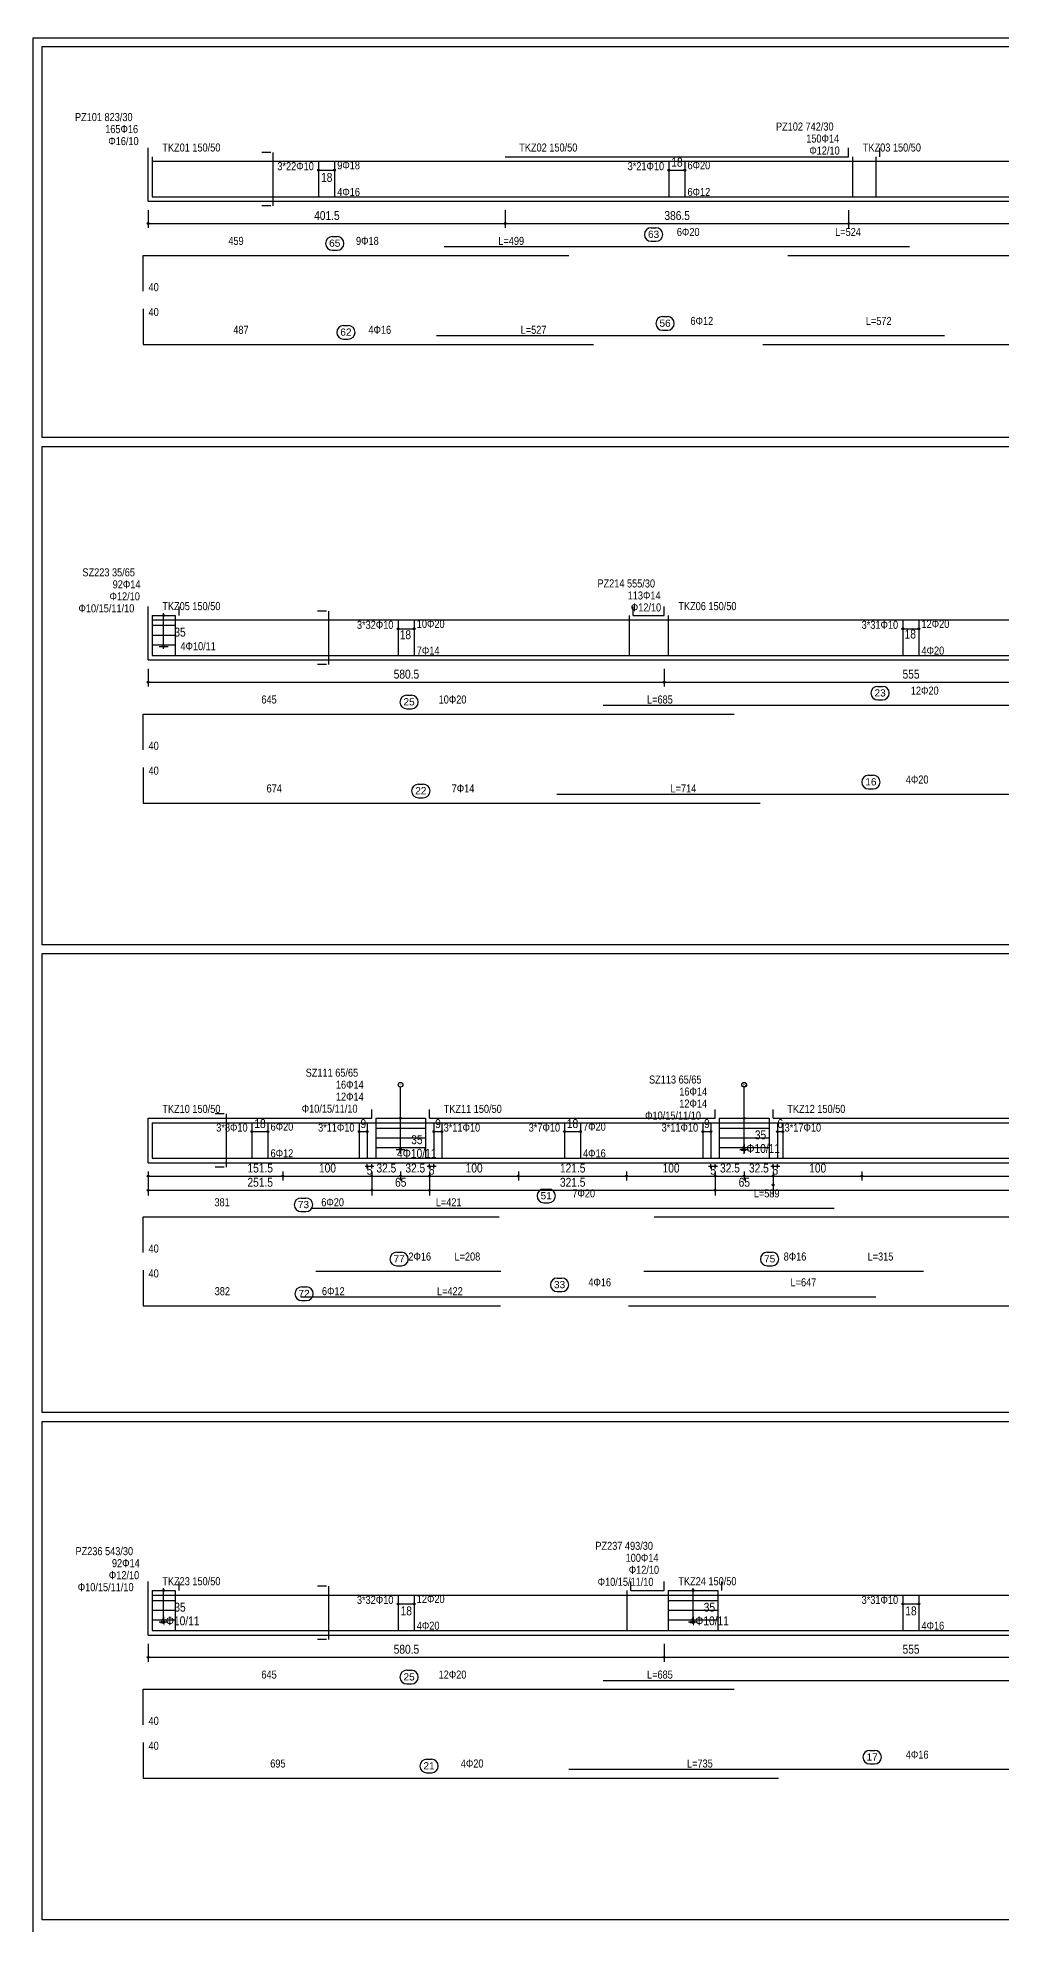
# Model space of a CAD drawing. Header units: metres. Extents: x 419734 to 420376, y 4564732 to 4565123.
# Drawn here: x 420099.24 to 420110.08, y 4565041.65 to 4565062.87 of the extents above; entities that cross this region are included whole.
import ezdxf

# ---------------------------------------------------------------- set-up
doc = ezdxf.new("R2010")
doc.units = ezdxf.units.M
for name, color, linetype in [('Standart', 7, 'Continuous'), ('SW_DIM', 33, 'Continuous'), ('SW_REINFORCEMENT', 7, 'Continuous'), ('SW_SEZIONI_CARPENTERIA', 4, 'Continuous')]:
    doc.layers.add(name, color=color, linetype=linetype)
doc.styles.add('ACA_1', font='ARIALN.TTF')
doc.styles.add('arial_1_18', font='arial.ttf', dxfattribs={"height": 0.2})
doc.styles.add('SWS', font='ARIALN.TTF')

msp = doc.modelspace()

# ---------------------------------------------------------------- linework, layer by layer
for points in [[(420099.1896, 4565062.86785), (420169.1396, 4565062.86785), (420169.1396, 4565020.82258), (420099.1896, 4565020.82258)], [(420099.2896, 4565062.76785), (420138.13434, 4565062.76785), (420138.13434, 4565058.37236), (420099.2896, 4565058.37236)], [(420099.2896, 4565058.27236), (420143.43563, 4565058.27236), (420143.43563, 4565052.66868), (420099.2896, 4565052.66868)], [(420099.2896, 4565052.56868), (420137.17244, 4565052.56868), (420137.17244, 4565047.40746), (420099.2896, 4565047.40746)], [(420099.2896, 4565047.30746), (420138.40152, 4565047.30746), (420138.40152, 4565041.70378), (420099.2896, 4565041.70378)]]:
    msp.add_lwpolyline(points, close=True)
at = {"layer": 'Standart', "color": 251, "linetype": 'Continuous', "lineweight": -3}
for points in [[(420103.32153, 4565050.3176), (420103.32153, 4565051.0676)], [(420107.18666, 4565050.3176), (420107.18666, 4565051.0676)]]:
    msp.add_lwpolyline(points, dxfattribs=at)
for centre in [(420103.32153, 4565051.09427), (420107.18666, 4565051.09427)]:
    msp.add_circle(centre, 0.02667, dxfattribs=at)
at = {"layer": 'SW_DIM'}
for points in [[(420102.39906, 4565061.37841), (420102.57906, 4565061.37841)], [(420106.3393, 4565061.37841), (420106.5193, 4565061.37841)], [(420100.4814, 4565060.92841), (420100.4814, 4565060.72841)], [(420104.49673, 4565060.92841), (420104.49673, 4565060.72841)], [(420108.36186, 4565060.92841), (420108.36186, 4565060.72841)], [(420100.4814, 4565060.77841), (420123.25912, 4565060.77841)], [(420100.6064, 4565056.37128), (420100.7064, 4565056.37128)], [(420100.6564, 4565055.99628), (420100.6564, 4565056.39628)], [(420103.294, 4565056.22128), (420103.474, 4565056.22128)], [(420108.9716, 4565056.22128), (420109.1516, 4565056.22128)], [(420100.6064, 4565056.02128), (420100.7064, 4565056.02128)], [(420100.4814, 4565055.77128), (420100.4814, 4565055.57128)], [(420100.4814, 4565055.62128), (420125.7864, 4565055.62128)], [(420106.2866, 4565055.77128), (420106.2866, 4565055.57128)], [(420103.27153, 4565050.7176), (420103.37153, 4565050.7176)], [(420103.32153, 4565050.3426), (420103.32153, 4565050.7426)], [(420107.13666, 4565050.7176), (420107.23666, 4565050.7176)], [(420107.18666, 4565050.3426), (420107.18666, 4565050.7426)], [(420101.64896, 4565050.5676), (420101.82896, 4565050.5676)], [(420102.85653, 4565050.5676), (420102.94653, 4565050.5676)], [(420103.69653, 4565050.5676), (420103.78653, 4565050.5676)], [(420105.16409, 4565050.5676), (420105.34409, 4565050.5676)], [(420106.72166, 4565050.5676), (420106.81166, 4565050.5676)], [(420107.56166, 4565050.5676), (420107.62166, 4565050.5676)], [(420103.27153, 4565050.3676), (420103.37153, 4565050.3676)], [(420107.13666, 4565050.3676), (420107.23666, 4565050.3676)], [(420100.4814, 4565050.1176), (420100.4814, 4565049.8476)], [(420100.4814, 4565050.0676), (420122.35912, 4565050.0676)], [(420101.99653, 4565050.1176), (420101.99653, 4565050.0176)], [(420102.92153, 4565050.1776), (420103.02153, 4565050.1776)], [(420102.94653, 4565050.1526), (420102.94653, 4565050.2026)], [(420102.99653, 4565050.1526), (420102.99653, 4565050.2026)], [(420102.99653, 4565050.1176), (420102.99653, 4565049.8476)], [(420103.32153, 4565050.1176), (420103.32153, 4565050.0176)], [(420103.62153, 4565050.1776), (420103.72153, 4565050.1776)], [(420103.64653, 4565050.1526), (420103.64653, 4565050.2026)], [(420103.64653, 4565050.1176), (420103.64653, 4565049.8476)], [(420103.69653, 4565050.1526), (420103.69653, 4565050.2026)], [(420104.64653, 4565050.1176), (420104.64653, 4565050.0176)], [(420105.86166, 4565050.1176), (420105.86166, 4565050.0176)], [(420106.78666, 4565050.1776), (420106.88666, 4565050.1776)], [(420106.81166, 4565050.1526), (420106.81166, 4565050.2026)], [(420106.86166, 4565050.1526), (420106.86166, 4565050.2026)], [(420106.86166, 4565050.1176), (420106.86166, 4565049.8476)], [(420107.18666, 4565050.1176), (420107.18666, 4565050.0176)], [(420107.48666, 4565050.1776), (420107.58666, 4565050.1776)], [(420107.51166, 4565050.1526), (420107.51166, 4565050.2026)], [(420107.51166, 4565050.1176), (420107.51166, 4565049.8476)], [(420107.56166, 4565050.1526), (420107.56166, 4565050.2026)], [(420108.51166, 4565050.1176), (420108.51166, 4565050.0176)], [(420100.4814, 4565049.9076), (420122.35912, 4565049.9076)], [(420100.6064, 4565045.40638), (420100.7064, 4565045.40638)], [(420100.6564, 4565045.03138), (420100.6564, 4565045.43138)], [(420106.5616, 4565045.40638), (420106.6616, 4565045.40638)], [(420106.6116, 4565045.03138), (420106.6116, 4565045.43138)], [(420103.294, 4565045.25638), (420103.474, 4565045.25638)], [(420108.9716, 4565045.25638), (420109.1516, 4565045.25638)], [(420100.6064, 4565045.05638), (420100.7064, 4565045.05638)], [(420106.5616, 4565045.05638), (420106.6616, 4565045.05638)], [(420100.4814, 4565044.80638), (420100.4814, 4565044.60638)], [(420106.2866, 4565044.80638), (420106.2866, 4565044.60638)], [(420100.4814, 4565044.65638), (420125.7864, 4565044.65638)]]:
    msp.add_lwpolyline(points, dxfattribs=at)
for centre, radius in [((420102.39906, 4565061.37841), 0.01), ((420102.57906, 4565061.37841), 0.01), ((420106.3393, 4565061.37841), 0.01), ((420106.5193, 4565061.37841), 0.01), ((420100.4814, 4565060.77841), 0.01), ((420104.49673, 4565060.77841), 0.01), ((420108.36186, 4565060.77841), 0.01), ((420100.6564, 4565056.37128), 0.01), ((420103.294, 4565056.22128), 0.01), ((420103.474, 4565056.22128), 0.01), ((420108.9716, 4565056.22128), 0.01), ((420109.1516, 4565056.22128), 0.01), ((420100.6564, 4565056.02128), 0.01), ((420100.4814, 4565055.62128), 0.01), ((420106.2866, 4565055.62128), 0.01), ((420103.32153, 4565050.7176), 0.01), ((420107.18666, 4565050.7176), 0.01), ((420101.64896, 4565050.5676), 0.01), ((420101.82896, 4565050.5676), 0.01), ((420102.85653, 4565050.5676), 0.01), ((420102.94653, 4565050.5676), 0.01), ((420103.69653, 4565050.5676), 0.01), ((420103.78653, 4565050.5676), 0.01), ((420105.16409, 4565050.5676), 0.01), ((420105.34409, 4565050.5676), 0.01), ((420106.72166, 4565050.5676), 0.01), ((420106.81166, 4565050.5676), 0.01), ((420107.56166, 4565050.5676), 0.01), ((420107.62166, 4565050.5676), 0.01), ((420103.32153, 4565050.3676), 0.01), ((420107.18666, 4565050.3676), 0.01), ((420100.4814, 4565050.0676), 0.01), ((420101.99653, 4565050.0676), 0.01), ((420102.94653, 4565050.1776), 0.0075), ((420102.99653, 4565050.0676), 0.01), ((420102.99653, 4565050.1776), 0.0075), ((420103.32153, 4565050.0676), 0.01), ((420103.64653, 4565050.0676), 0.01), ((420103.64653, 4565050.1776), 0.0075), ((420103.69653, 4565050.1776), 0.0075), ((420104.64653, 4565050.0676), 0.01), ((420105.86166, 4565050.0676), 0.01), ((420106.81166, 4565050.1776), 0.0075), ((420106.86166, 4565050.0676), 0.01), ((420106.86166, 4565050.1776), 0.0075), ((420107.18666, 4565050.0676), 0.01), ((420107.51166, 4565050.0676), 0.01), ((420107.51166, 4565050.1776), 0.0075), ((420107.56166, 4565050.1776), 0.0075), ((420108.51166, 4565050.0676), 0.01), ((420100.4814, 4565049.9076), 0.01), ((420102.99653, 4565049.9076), 0.01), ((420103.64653, 4565049.9076), 0.01), ((420106.86166, 4565049.9076), 0.01), ((420107.51166, 4565049.9676), 0.01), ((420100.6564, 4565045.40638), 0.01), ((420106.6116, 4565045.40638), 0.01), ((420103.294, 4565045.25638), 0.01), ((420103.474, 4565045.25638), 0.01), ((420108.9716, 4565045.25638), 0.01), ((420109.1516, 4565045.25638), 0.01), ((420100.6564, 4565045.05638), 0.01), ((420106.6116, 4565045.05638), 0.01), ((420100.4814, 4565044.65638), 0.01), ((420106.2866, 4565044.65638), 0.01)]:
    msp.add_circle(centre, radius, dxfattribs=at)
at = {"layer": 'SW_REINFORCEMENT', "color": 7, "ltscale": 0.05, "flags": 128}
for points in [[(420100.5264, 4565061.52841), (420100.5264, 4565061.07841)], [(420108.40686, 4565061.52841), (420108.40686, 4565061.07841)], [(420108.66686, 4565061.52841), (420108.66686, 4565061.07841)], [(420100.5264, 4565061.47841), (420123.21412, 4565061.47841)], [(420102.39906, 4565061.47841), (420102.39906, 4565061.07841)], [(420102.57906, 4565061.47841), (420102.57906, 4565061.07841)], [(420106.3393, 4565061.47841), (420106.3393, 4565061.07841)], [(420106.5193, 4565061.47841), (420106.5193, 4565061.07841)], [(420100.5264, 4565061.07841), (420123.21412, 4565061.07841)], [(420106.14046, 4565060.73141), (420106.19446, 4565060.73141)], [(420102.55381, 4565060.63141), (420102.60781, 4565060.63141)], [(420102.55381, 4565060.47841), (420102.60781, 4565060.47841)], [(420103.81089, 4565060.51841), (420109.04771, 4565060.51841)], [(420106.14046, 4565060.57841), (420106.19446, 4565060.57841)], [(420100.4264, 4565060.01841), (420100.4264, 4565060.41841)], [(420100.4264, 4565060.41841), (420105.21399, 4565060.41841)], [(420107.67602, 4565060.41841), (420116.46513, 4565060.41841)], [(420100.4264, 4565059.81841), (420100.4264, 4565059.41841)], [(420102.67949, 4565059.63141), (420102.73349, 4565059.63141)], [(420106.26954, 4565059.73141), (420106.32354, 4565059.73141)], [(420100.4264, 4565059.41841), (420105.49327, 4565059.41841)], [(420102.67949, 4565059.47841), (420102.73349, 4565059.47841)], [(420103.72385, 4565059.51841), (420109.44094, 4565059.51841)], [(420106.26954, 4565059.57841), (420106.32354, 4565059.57841)], [(420107.39674, 4565059.41841), (420117.06973, 4565059.41841)], [(420100.5264, 4565056.37128), (420100.5264, 4565055.92128)], [(420100.5264, 4565056.37128), (420100.7864, 4565056.37128)], [(420100.5264, 4565056.32128), (420125.7414, 4565056.32128)], [(420100.5264, 4565056.26128), (420100.7864, 4565056.26128)], [(420100.7864, 4565056.37128), (420100.7864, 4565055.92128)], [(420103.294, 4565056.32128), (420103.294, 4565055.92128)], [(420103.474, 4565056.32128), (420103.474, 4565055.92128)], [(420105.8916, 4565056.37128), (420105.8916, 4565055.92128)], [(420106.3316, 4565056.37128), (420106.3316, 4565055.92128)], [(420108.9716, 4565056.32128), (420108.9716, 4565055.92128)], [(420109.1516, 4565056.32128), (420109.1516, 4565055.92128)], [(420100.5264, 4565056.15128), (420100.7864, 4565056.15128)], [(420100.5264, 4565056.04128), (420100.7864, 4565056.04128)], [(420100.5264, 4565055.92128), (420125.7414, 4565055.92128)], [(420103.39012, 4565055.47428), (420103.44412, 4565055.47428)], [(420108.68852, 4565055.57428), (420108.74252, 4565055.57428)], [(420108.68852, 4565055.42128), (420108.74252, 4565055.42128)], [(420100.4264, 4565054.86128), (420100.4264, 4565055.26128)], [(420100.4264, 4565055.26128), (420107.07245, 4565055.26128)], [(420103.39012, 4565055.32128), (420103.44412, 4565055.32128)], [(420105.60076, 4565055.36128), (420112.52245, 4565055.36128)], [(420100.4264, 4565054.66128), (420100.4264, 4565054.26128)], [(420108.58544, 4565054.57428), (420108.63944, 4565054.57428)], [(420103.5223, 4565054.47428), (420103.5763, 4565054.47428)], [(420103.5223, 4565054.32128), (420103.5763, 4565054.32128)], [(420105.07829, 4565054.36128), (420112.93195, 4565054.36128)], [(420108.58544, 4565054.42128), (420108.63944, 4565054.42128)], [(420100.4264, 4565054.26128), (420107.36619, 4565054.26128)], [(420103.04153, 4565050.7176), (420103.04153, 4565050.2676)], [(420103.04153, 4565050.7176), (420103.60153, 4565050.7176)], [(420103.60153, 4565050.7176), (420103.60153, 4565050.2676)], [(420106.90666, 4565050.7176), (420106.90666, 4565050.2676)], [(420106.90666, 4565050.7176), (420107.46666, 4565050.7176)], [(420107.46666, 4565050.7176), (420107.46666, 4565050.2676)], [(420100.5264, 4565050.6676), (420100.5264, 4565050.2676)], [(420100.5264, 4565050.6676), (420122.31412, 4565050.6676)], [(420101.64896, 4565050.6676), (420101.64896, 4565050.2676)], [(420101.82896, 4565050.6676), (420101.82896, 4565050.2676)], [(420102.85653, 4565050.6676), (420102.85653, 4565050.2676)], [(420102.94653, 4565050.6676), (420102.94653, 4565050.2676)], [(420103.04153, 4565050.6076), (420103.60153, 4565050.6076)], [(420103.04153, 4565050.4976), (420103.60153, 4565050.4976)], [(420103.69653, 4565050.6676), (420103.69653, 4565050.2676)], [(420103.78653, 4565050.6676), (420103.78653, 4565050.2676)], [(420105.16409, 4565050.6676), (420105.16409, 4565050.2676)], [(420105.34409, 4565050.6676), (420105.34409, 4565050.2676)], [(420106.72166, 4565050.6676), (420106.72166, 4565050.2676)], [(420106.81166, 4565050.6676), (420106.81166, 4565050.2676)], [(420106.90666, 4565050.6076), (420107.46666, 4565050.6076)], [(420106.90666, 4565050.4976), (420107.46666, 4565050.4976)], [(420107.56166, 4565050.6676), (420107.56166, 4565050.2676)], [(420107.62166, 4565050.6676), (420107.62166, 4565050.2676)], [(420103.04153, 4565050.3876), (420103.60153, 4565050.3876)], [(420106.90666, 4565050.3876), (420107.46666, 4565050.3876)], [(420100.5264, 4565050.2676), (420122.31412, 4565050.2676)], [(420104.93275, 4565049.9206), (420104.98675, 4565049.9206)], [(420102.20208, 4565049.8206), (420102.25608, 4565049.8206)], [(420102.20208, 4565049.6676), (420102.25608, 4565049.6676)], [(420102.31068, 4565049.7076), (420108.1975, 4565049.7076)], [(420104.93275, 4565049.7676), (420104.98675, 4565049.7676)], [(420100.4264, 4565049.2076), (420100.4264, 4565049.6076)], [(420100.4264, 4565049.6076), (420104.43237, 4565049.6076)], [(420106.17581, 4565049.6076), (420115.61492, 4565049.6076)], [(420100.4264, 4565049.0076), (420100.4264, 4565048.6076)], [(420103.2779, 4565049.2106), (420103.3319, 4565049.2106)], [(420103.2779, 4565049.0576), (420103.3319, 4565049.0576)], [(420107.44641, 4565049.2106), (420107.50041, 4565049.2106)], [(420107.44641, 4565049.0576), (420107.50041, 4565049.0576)], [(420102.20884, 4565048.8206), (420102.26284, 4565048.8206)], [(420102.36774, 4565048.9976), (420104.45031, 4565048.9976)], [(420105.08305, 4565048.9206), (420105.13705, 4565048.9206)], [(420106.05788, 4565048.9976), (420109.20351, 4565048.9976)], [(420100.4264, 4565048.6076), (420104.44739, 4565048.6076)], [(420102.19785, 4565048.7076), (420108.6694, 4565048.7076)], [(420102.20884, 4565048.6676), (420102.26284, 4565048.6676)], [(420105.08305, 4565048.7676), (420105.13705, 4565048.7676)], [(420105.88645, 4565048.6076), (420116.25213, 4565048.6076)], [(420100.5264, 4565045.40638), (420100.5264, 4565044.95638)], [(420100.5264, 4565045.40638), (420100.7864, 4565045.40638)], [(420100.7864, 4565045.40638), (420100.7864, 4565044.95638)], [(420105.8664, 4565045.40638), (420105.8664, 4565044.95638)], [(420106.3316, 4565045.40638), (420106.3316, 4565044.95638)], [(420106.3316, 4565045.40638), (420106.8916, 4565045.40638)], [(420106.8916, 4565045.40638), (420106.8916, 4565044.95638)], [(420100.5264, 4565045.35638), (420125.7414, 4565045.35638)], [(420100.5264, 4565045.29638), (420100.7864, 4565045.29638)], [(420100.5264, 4565045.18638), (420100.7864, 4565045.18638)], [(420103.294, 4565045.35638), (420103.294, 4565044.95638)], [(420103.474, 4565045.35638), (420103.474, 4565044.95638)], [(420106.3316, 4565045.29638), (420106.8916, 4565045.29638)], [(420106.3316, 4565045.18638), (420106.8916, 4565045.18638)], [(420108.9716, 4565045.35638), (420108.9716, 4565044.95638)], [(420109.1516, 4565045.35638), (420109.1516, 4565044.95638)], [(420100.5264, 4565045.07638), (420100.7864, 4565045.07638)], [(420106.3316, 4565045.07638), (420106.8916, 4565045.07638)], [(420100.5264, 4565044.95638), (420125.7414, 4565044.95638)], [(420103.39012, 4565044.50938), (420103.44412, 4565044.50938)], [(420103.39012, 4565044.35638), (420103.44412, 4565044.35638)], [(420105.60076, 4565044.39638), (420117.07245, 4565044.39638)], [(420100.4264, 4565043.89638), (420100.4264, 4565044.29638)], [(420100.4264, 4565044.29638), (420107.07245, 4565044.29638)], [(420100.4264, 4565043.69638), (420100.4264, 4565043.29638)], [(420103.61489, 4565043.50938), (420103.66889, 4565043.50938)], [(420108.59915, 4565043.60938), (420108.65315, 4565043.60938)], [(420100.4264, 4565043.29638), (420107.57195, 4565043.29638)], [(420103.61489, 4565043.35638), (420103.66889, 4565043.35638)], [(420105.21546, 4565043.39638), (420112.79478, 4565043.39638)], [(420108.59915, 4565043.45638), (420108.65315, 4565043.45638)]]:
    msp.add_lwpolyline(points, dxfattribs=at)
at = {"layer": 'SW_REINFORCEMENT', "color": 7, "ltscale": 0.05}
for centre, start, end in [((420106.14046, 4565060.65491), 90, 270), ((420106.19446, 4565060.65491), 270, 90), ((420102.55381, 4565060.55491), 90, 270), ((420102.60781, 4565060.55491), 270, 90), ((420102.67949, 4565059.55491), 90, 270), ((420102.73349, 4565059.55491), 270, 90), ((420106.26954, 4565059.65491), 90, 270), ((420106.32354, 4565059.65491), 270, 90), ((420103.39012, 4565055.39778), 90, 270), ((420103.44412, 4565055.39778), 270, 90), ((420108.68852, 4565055.49778), 90, 270), ((420108.74252, 4565055.49778), 270, 90), ((420108.58544, 4565054.49778), 90, 270), ((420108.63944, 4565054.49778), 270, 90), ((420103.5223, 4565054.39778), 90, 270), ((420103.5763, 4565054.39778), 270, 90), ((420104.93275, 4565049.8441), 90, 270), ((420104.98675, 4565049.8441), 270, 90), ((420102.20208, 4565049.7441), 90, 270), ((420102.25608, 4565049.7441), 270, 90), ((420103.2779, 4565049.1341), 90, 270), ((420103.3319, 4565049.1341), 270, 90), ((420107.44641, 4565049.1341), 90, 270), ((420107.50041, 4565049.1341), 270, 90), ((420102.20884, 4565048.7441), 90, 270), ((420102.26284, 4565048.7441), 270, 90), ((420105.08305, 4565048.8441), 90, 270), ((420105.13705, 4565048.8441), 270, 90), ((420103.39012, 4565044.43288), 90, 270), ((420103.44412, 4565044.43288), 270, 90), ((420103.61489, 4565043.43288), 90, 270), ((420103.66889, 4565043.43288), 270, 90), ((420108.59915, 4565043.53288), 90, 270), ((420108.65315, 4565043.53288), 270, 90)]:
    msp.add_arc(centre, 0.0765, start, end, dxfattribs=at)
at = {"layer": 'SW_SEZIONI_CARPENTERIA'}
for points in [[(420100.4814, 4565061.02841), (420100.4814, 4565061.62841)], [(420101.86176, 4565061.57841), (420101.76176, 4565061.57841)], [(420101.88676, 4565060.97841), (420101.88676, 4565061.57841)], [(420104.49673, 4565061.52841), (420108.36186, 4565061.52841)], [(420108.36186, 4565061.52841), (420108.36186, 4565061.62841)], [(420108.71186, 4565061.52841), (420108.71186, 4565061.62841)], [(420100.4814, 4565061.02841), (420123.25912, 4565061.02841)], [(420101.86176, 4565060.97841), (420101.76176, 4565060.97841)], [(420100.4814, 4565055.87128), (420100.4814, 4565056.47128)], [(420100.8314, 4565056.37128), (420100.8314, 4565056.47128)], [(420105.9366, 4565056.37128), (420105.9366, 4565056.47128)], [(420106.2866, 4565056.37128), (420106.2866, 4565056.47128)], [(420102.48822, 4565056.42128), (420102.38822, 4565056.42128)], [(420102.51322, 4565055.82128), (420102.51322, 4565056.42128)], [(420105.9366, 4565056.37128), (420106.2866, 4565056.37128)], [(420100.4814, 4565055.87128), (420125.7864, 4565055.87128)], [(420102.48822, 4565055.82128), (420102.38822, 4565055.82128)], [(420100.4814, 4565050.2176), (420100.4814, 4565050.7176)], [(420100.4814, 4565050.7176), (420102.99653, 4565050.7176)], [(420101.33669, 4565050.7676), (420101.23669, 4565050.7676)], [(420101.36169, 4565050.1676), (420101.36169, 4565050.7676)], [(420102.99653, 4565050.7176), (420102.99653, 4565050.8176)], [(420103.64653, 4565050.7176), (420103.64653, 4565050.8176)], [(420103.64653, 4565050.7176), (420106.86166, 4565050.7176)], [(420106.86166, 4565050.7176), (420106.86166, 4565050.8176)], [(420107.51166, 4565050.7176), (420107.51166, 4565050.8176)], [(420107.51166, 4565050.7176), (420114.27908, 4565050.7176)], [(420100.4814, 4565050.2176), (420122.35912, 4565050.2176)], [(420101.33669, 4565050.1676), (420101.23669, 4565050.1676)], [(420100.4814, 4565044.90638), (420100.4814, 4565045.50638)], [(420100.8314, 4565045.40638), (420100.8314, 4565045.50638)], [(420102.48822, 4565045.45638), (420102.38822, 4565045.45638)], [(420102.51322, 4565044.85638), (420102.51322, 4565045.45638)], [(420105.9114, 4565045.40638), (420105.9114, 4565045.50638)], [(420105.9114, 4565045.40638), (420106.2866, 4565045.40638)], [(420106.2866, 4565045.40638), (420106.2866, 4565045.50638)], [(420106.9366, 4565045.40638), (420106.9366, 4565045.50638)], [(420100.4814, 4565044.90638), (420125.7864, 4565044.90638)], [(420102.48822, 4565044.85638), (420102.38822, 4565044.85638)]]:
    msp.add_lwpolyline(points, dxfattribs=at)

# ---------------------------------------------------------------- texts
at = {"layer": 'Standart', "color": 3, "linetype": 'Continuous', "lineweight": 5, "style": 'arial_1_18'}
for s, p in [('63', (420106.10453, 4565060.61723)), ('65', (420102.51788, 4565060.51723)), ('56', (420106.23361, 4565059.61723)), ('62', (420102.64356, 4565059.51723)), ('25', (420103.35419, 4565055.3601)), ('23', (420108.65259, 4565055.4601)), ('16', (420108.54951, 4565054.4601)), ('22', (420103.48637, 4565054.3601)), ('51', (420104.89682, 4565049.80643)), ('73', (420102.16615, 4565049.70643)), ('77', (420103.24197, 4565049.09643)), ('75', (420107.41048, 4565049.09643)), ('72', (420102.17292, 4565048.70643)), ('33', (420105.04712, 4565048.80643)), ('25', (420103.35419, 4565044.3952)), ('17', (420108.56322, 4565043.4952)), ('21', (420103.57896, 4565043.3952))]:
    msp.add_text(s, height=0.081, dxfattribs=at).set_placement(p)
at = {"layer": 'Standart', "color": 251, "linetype": 'Continuous', "lineweight": -3, "style": 'arial_1_18'}
for s, height, p in [("A'", 0.02, (420103.30955, 4565051.08497)), ('B', 0.04, (420107.16803, 4565051.07566))]:
    msp.add_text(s, height=height, dxfattribs=at).set_placement(p)
at = {"layer": 'SW_DIM', "style": 'SWS'}
for s, p in [('18', (420106.36715, 4565061.41841)), ('18', (420102.42691, 4565061.24709)), ('401.5', (420102.34922, 4565060.81841)), ('386.5', (420106.28946, 4565060.81841)), ('35', (420100.7764, 4565056.13413)), ('18', (420108.99142, 4565056.11213)), ('18', (420103.31199, 4565056.10444)), ('580.5', (420103.24415, 4565055.66128)), ('555', (420108.96837, 4565055.66128)), ('18', (420101.67681, 4565050.6076)), ('9', (420102.87045, 4565050.6076)), ('9', (420103.71045, 4565050.6076)), ('18', (420105.19194, 4565050.6076)), ('9', (420106.73558, 4565050.6076)), ('6', (420107.56058, 4565050.6076)), ('35', (420103.44153, 4565050.42596)), ('35', (420107.30666, 4565050.48045)), ('4Φ10/11', (420103.28153, 4565050.27264)), ('4Φ10/11', (420107.14666, 4565050.32713)), ('151.5', (420101.59912, 4565050.1076)), ('100', (420102.4033, 4565050.1076)), ('5', (420102.94045, 4565050.0826)), ('32.5', (420103.05026, 4565050.1076)), ('32.5', (420103.37526, 4565050.1076)), ('5', (420103.64045, 4565050.0826)), ('100', (420104.0533, 4565050.1076)), ('121.5', (420105.11425, 4565050.1076)), ('100', (420106.26843, 4565050.1076)), ('5', (420106.80558, 4565050.0826)), ('32.5', (420106.91539, 4565050.1076)), ('32.5', (420107.24039, 4565050.1076)), ('5', (420107.50558, 4565050.0826)), ('100', (420107.91843, 4565050.1076)), ('251.5', (420101.59912, 4565049.9476)), ('65', (420103.25937, 4565049.9476)), ('321.5', (420105.11425, 4565049.9476)), ('65', (420107.1245, 4565049.9476)), ('35', (420100.7764, 4565045.16922)), ('18', (420103.32185, 4565045.12802)), ('35', (420106.7316, 4565045.16922)), ('18', (420108.99945, 4565045.12802)), ('4Φ10/11', (420100.6164, 4565045.0159)), ('4Φ10/11', (420106.5716, 4565045.0159)), ('580.5', (420103.24415, 4565044.69638)), ('555', (420108.96837, 4565044.69638))]:
    msp.add_text(s, height=0.1, dxfattribs=at).set_placement(p)
at = {"layer": 'SW_REINFORCEMENT', "color": 1, "style": 'ACA_1'}
for s, p in [('PZ101 823/30', (420099.65876, 4565061.93059)), ('165Φ16', (420099.99883, 4565061.79559)), ('Φ16/10', (420100.03379, 4565061.66059)), ('PZ102 742/30', (420107.54454, 4565061.82418)), ('150Φ14', (420107.8846, 4565061.68918)), ('TKZ01 150/50', (420100.6414, 4565061.58841)), ('TKZ02 150/50', (420104.65673, 4565061.58841)), ('Φ12/10', (420107.91956, 4565061.55418)), ('TKZ03 150/50', (420108.52186, 4565061.58841)), ('3*22Φ10', (420101.93576, 4565061.37841)), ('9Φ18', (420102.60906, 4565061.38841)), ('3*21Φ10', (420105.87599, 4565061.37841)), ('6Φ20', (420106.5493, 4565061.38841)), ('4Φ16', (420102.60906, 4565061.08841)), ('6Φ12', (420106.5493, 4565061.08841)), ('6Φ20', (420106.4293, 4565060.63841)), ('L=524', (420108.21014, 4565060.63841)), ('459', (420101.38391, 4565060.53841)), ('9Φ18', (420102.82019, 4565060.53841)), ('L=499', (420104.42135, 4565060.53841)), ('40', (420100.4864, 4565060.01841)), ('40', (420100.4864, 4565059.73841)), ('487', (420101.43977, 4565059.53841)), ('4Φ16', (420102.95983, 4565059.53841)), ('L=527', (420104.6727, 4565059.53841)), ('6Φ12', (420106.58239, 4565059.63841)), ('L=572', (420108.55535, 4565059.63841)), ('SZ223 35/65', (420099.7427, 4565056.81128)), ('92Φ14', (420100.08276, 4565056.67628)), ('PZ214 555/30', (420105.53623, 4565056.68655)), ('113Φ14', (420105.8763, 4565056.55155)), ('Φ10/15/11/10', (420099.69819, 4565056.40628)), ('Φ12/10', (420100.0478, 4565056.54128)), ('TKZ05 150/50', (420100.6414, 4565056.43128)), ('Φ12/10', (420105.91126, 4565056.41655)), ('TKZ06 150/50', (420106.4466, 4565056.43128)), ('3*32Φ10', (420102.83069, 4565056.22128)), ('10Φ20', (420103.504, 4565056.23128)), ('3*31Φ10', (420108.50829, 4565056.22128)), ('12Φ20', (420109.1816, 4565056.23128)), ('4Φ10/11', (420100.84514, 4565055.9808)), ('7Φ14', (420103.504, 4565055.93128)), ('4Φ20', (420109.1816, 4565055.93128)), ('645', (420101.75561, 4565055.38128)), ('10Φ20', (420103.74942, 4565055.38128)), ('L=685', (420106.09396, 4565055.38128)), ('12Φ20', (420109.0616, 4565055.48128)), ('40', (420100.4864, 4565054.86128)), ('40', (420100.4864, 4565054.58128)), ('4Φ20', (420109.00512, 4565054.48128)), ('674', (420101.81435, 4565054.38128)), ('7Φ14', (420103.89629, 4565054.38128)), ('L=714', (420106.35833, 4565054.38128)), ('SZ111 65/65', (420102.25392, 4565051.18496)), ('16Φ14', (420102.59399, 4565051.04996)), ('SZ113 65/65', (420106.1166, 4565051.10772)), ('12Φ14', (420102.59399, 4565050.91496)), ('16Φ14', (420106.45666, 4565050.97272)), ('12Φ14', (420106.45666, 4565050.83772)), ('TKZ10 150/50', (420100.6414, 4565050.7776)), ('Φ10/15/11/10', (420102.20941, 4565050.77996)), ('TKZ11 150/50', (420103.80653, 4565050.7776)), ('Φ10/15/11/10', (420106.07209, 4565050.70272)), ('TKZ12 150/50', (420107.67166, 4565050.7776)), ('3*8Φ10', (420101.24781, 4565050.5676)), ('6Φ20', (420101.85896, 4565050.5776)), ('3*11Φ10', (420102.39322, 4565050.5676)), ('3*11Φ10', (420103.80653, 4565050.5676)), ('3*7Φ10', (420104.76294, 4565050.5676)), ('7Φ20', (420105.37409, 4565050.5776)), ('3*11Φ10', (420106.25835, 4565050.5676)), ('3*17Φ10', (420107.64166, 4565050.5676)), ('6Φ12', (420101.85896, 4565050.2776)), ('4Φ16', (420105.37409, 4565050.2776)), ('7Φ20', (420105.25409, 4565049.8276)), ('L=589', (420107.29494, 4565049.8276)), ('381', (420101.22759, 4565049.7276)), ('6Φ20', (420102.42938, 4565049.7276)), ('L=421', (420103.71789, 4565049.7276)), ('40', (420100.4864, 4565049.2076)), ('40', (420100.4864, 4565048.9276)), ('2Φ16', (420103.40903, 4565049.1176)), ('L=208', (420103.92817, 4565049.1176)), ('8Φ16', (420107.63069, 4565049.1176)), ('L=315', (420108.57507, 4565049.1176)), ('382', (420101.2306, 4565048.7276)), ('6Φ12', (420102.43689, 4565048.7276)), ('L=422', (420103.73141, 4565048.7276)), ('4Φ16', (420105.43363, 4565048.8276)), ('L=647', (420107.70836, 4565048.8276)), ('PZ236 543/30', (420099.66456, 4565045.80438)), ('PZ237 493/30', (420105.51297, 4565045.86453)), ('100Φ14', (420105.85303, 4565045.72953)), ('Φ12/10', (420100.03958, 4565045.53438)), ('92Φ14', (420100.07455, 4565045.66938)), ('Φ12/10', (420105.88799, 4565045.59453)), ('Φ10/15/11/10', (420099.68997, 4565045.39938)), ('TKZ23 150/50', (420100.6414, 4565045.46638)), ('Φ10/15/11/10', (420105.53838, 4565045.45953)), ('TKZ24 150/50', (420106.4466, 4565045.46638)), ('3*32Φ10', (420102.83069, 4565045.25638)), ('12Φ20', (420103.504, 4565045.26638)), ('3*31Φ10', (420108.50829, 4565045.25638)), ('4Φ20', (420103.504, 4565044.96638)), ('4Φ16', (420109.1816, 4565044.96638)), ('645', (420101.75561, 4565044.41638)), ('12Φ20', (420103.74942, 4565044.41638)), ('L=685', (420106.09396, 4565044.41638)), ('40', (420100.4864, 4565043.89638)), ('40', (420100.4864, 4565043.61638)), ('695', (420101.85551, 4565043.41638)), ('4Φ20', (420103.99917, 4565043.41638)), ('L=735', (420106.54351, 4565043.41638)), ('4Φ16', (420109.00512, 4565043.51638))]:
    msp.add_text(s, height=0.09, dxfattribs=at).set_placement(p)

doc.saveas('drawing.dxf')
